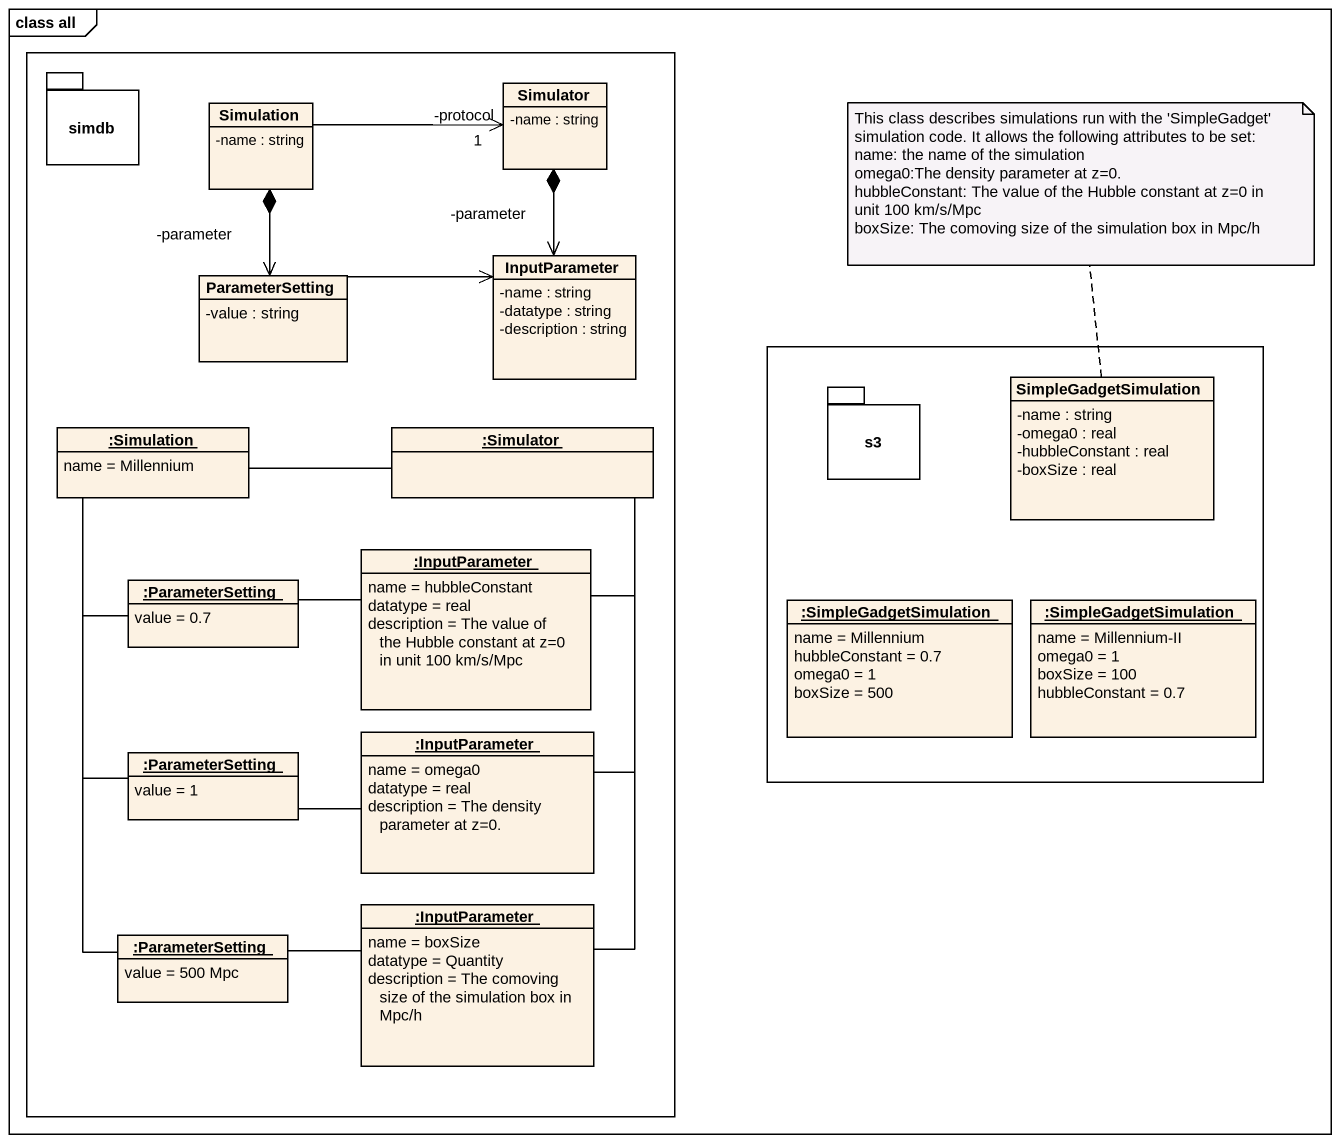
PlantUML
@startuml
mainframe class all
hide circle
hide empty members
skinparam classAttributeIconSize 0
rectangle " " as rectangle1 {
  package simdb {
  }
  class Simulation {
    -name : string
  }
  class Simulator {
    -name : string
  }
  class InputParameter {
    -name : string
    -datatype : string
    -description : string
  }
  class ParameterSetting {
    -value : string
  }
  object ":Simulation" as Simulation_2 {
    name = Millennium
  }
  object ":Simulator" as Simulator_2
  object ":ParameterSetting" as ParameterSetting_2 {
    value = 0.7
  }
  object ":InputParameter" as InputParameter_2 {
    name = hubbleConstant
    datatype = real
    description = The value of the Hubble constant at z=0 in unit 100 km/s/Mpc
  }
  object ":ParameterSetting" as ParameterSetting_3 {
    value = 1
  }
  object ":InputParameter" as InputParameter_3 {
    name = omega0
    datatype = real
    description = The density parameter at z=0.
  }
  object ":InputParameter" as InputParameter_4 {
    name = boxSize
    datatype = Quantity
    description = The comoving size of the simulation box in Mpc/h
  }
  object ":ParameterSetting" as ParameterSetting_4 {
    value = 500 Mpc
  }
}
rectangle " " as rectangle2 {
  package s3 {
  }
  class SimpleGadgetSimulation {
    -name : string
    -omega0 : real
    -hubbleConstant : real
    -boxSize : real
  }
  object ":SimpleGadgetSimulation" as SimpleGadgetSimulation_2 {
    name = Millennium
    hubbleConstant = 0.7
    omega0 = 1
    boxSize = 500
  }
  object ":SimpleGadgetSimulation" as SimpleGadgetSimulation_3 {
    name = Millennium-II
    omega0 = 1
    boxSize = 100
    hubbleConstant = 0.7
  }
}
Simulation -right-> "-protocol\n1" Simulator
Simulation *--> "-parameter" ParameterSetting
Simulator *--> "-parameter" InputParameter
ParameterSetting -right-> InputParameter
Simulation_2 -right- Simulator_2
Simulator_2 -- InputParameter_2
Simulator_2 -- InputParameter_3
ParameterSetting_2 -up- Simulation_2
ParameterSetting_2 -right- InputParameter_2
ParameterSetting_3 -up- Simulation_2
ParameterSetting_3 -right- InputParameter_3
InputParameter_4 -up- Simulator_2
ParameterSetting_4 -up- Simulation_2
ParameterSetting_4 -right- InputParameter_4
note top of SimpleGadgetSimulation
  This class describes simulations run with the 'SimpleGadget' simulation code. It allows the following attributes to be set:
  name: the name of the simulation
  omega0:The density parameter at z=0.
  hubbleConstant: The value of the Hubble constant at z=0 in unit 100 km/s/Mpc
  boxSize: The comoving size of the simulation box in Mpc/h
end note
@enduml
